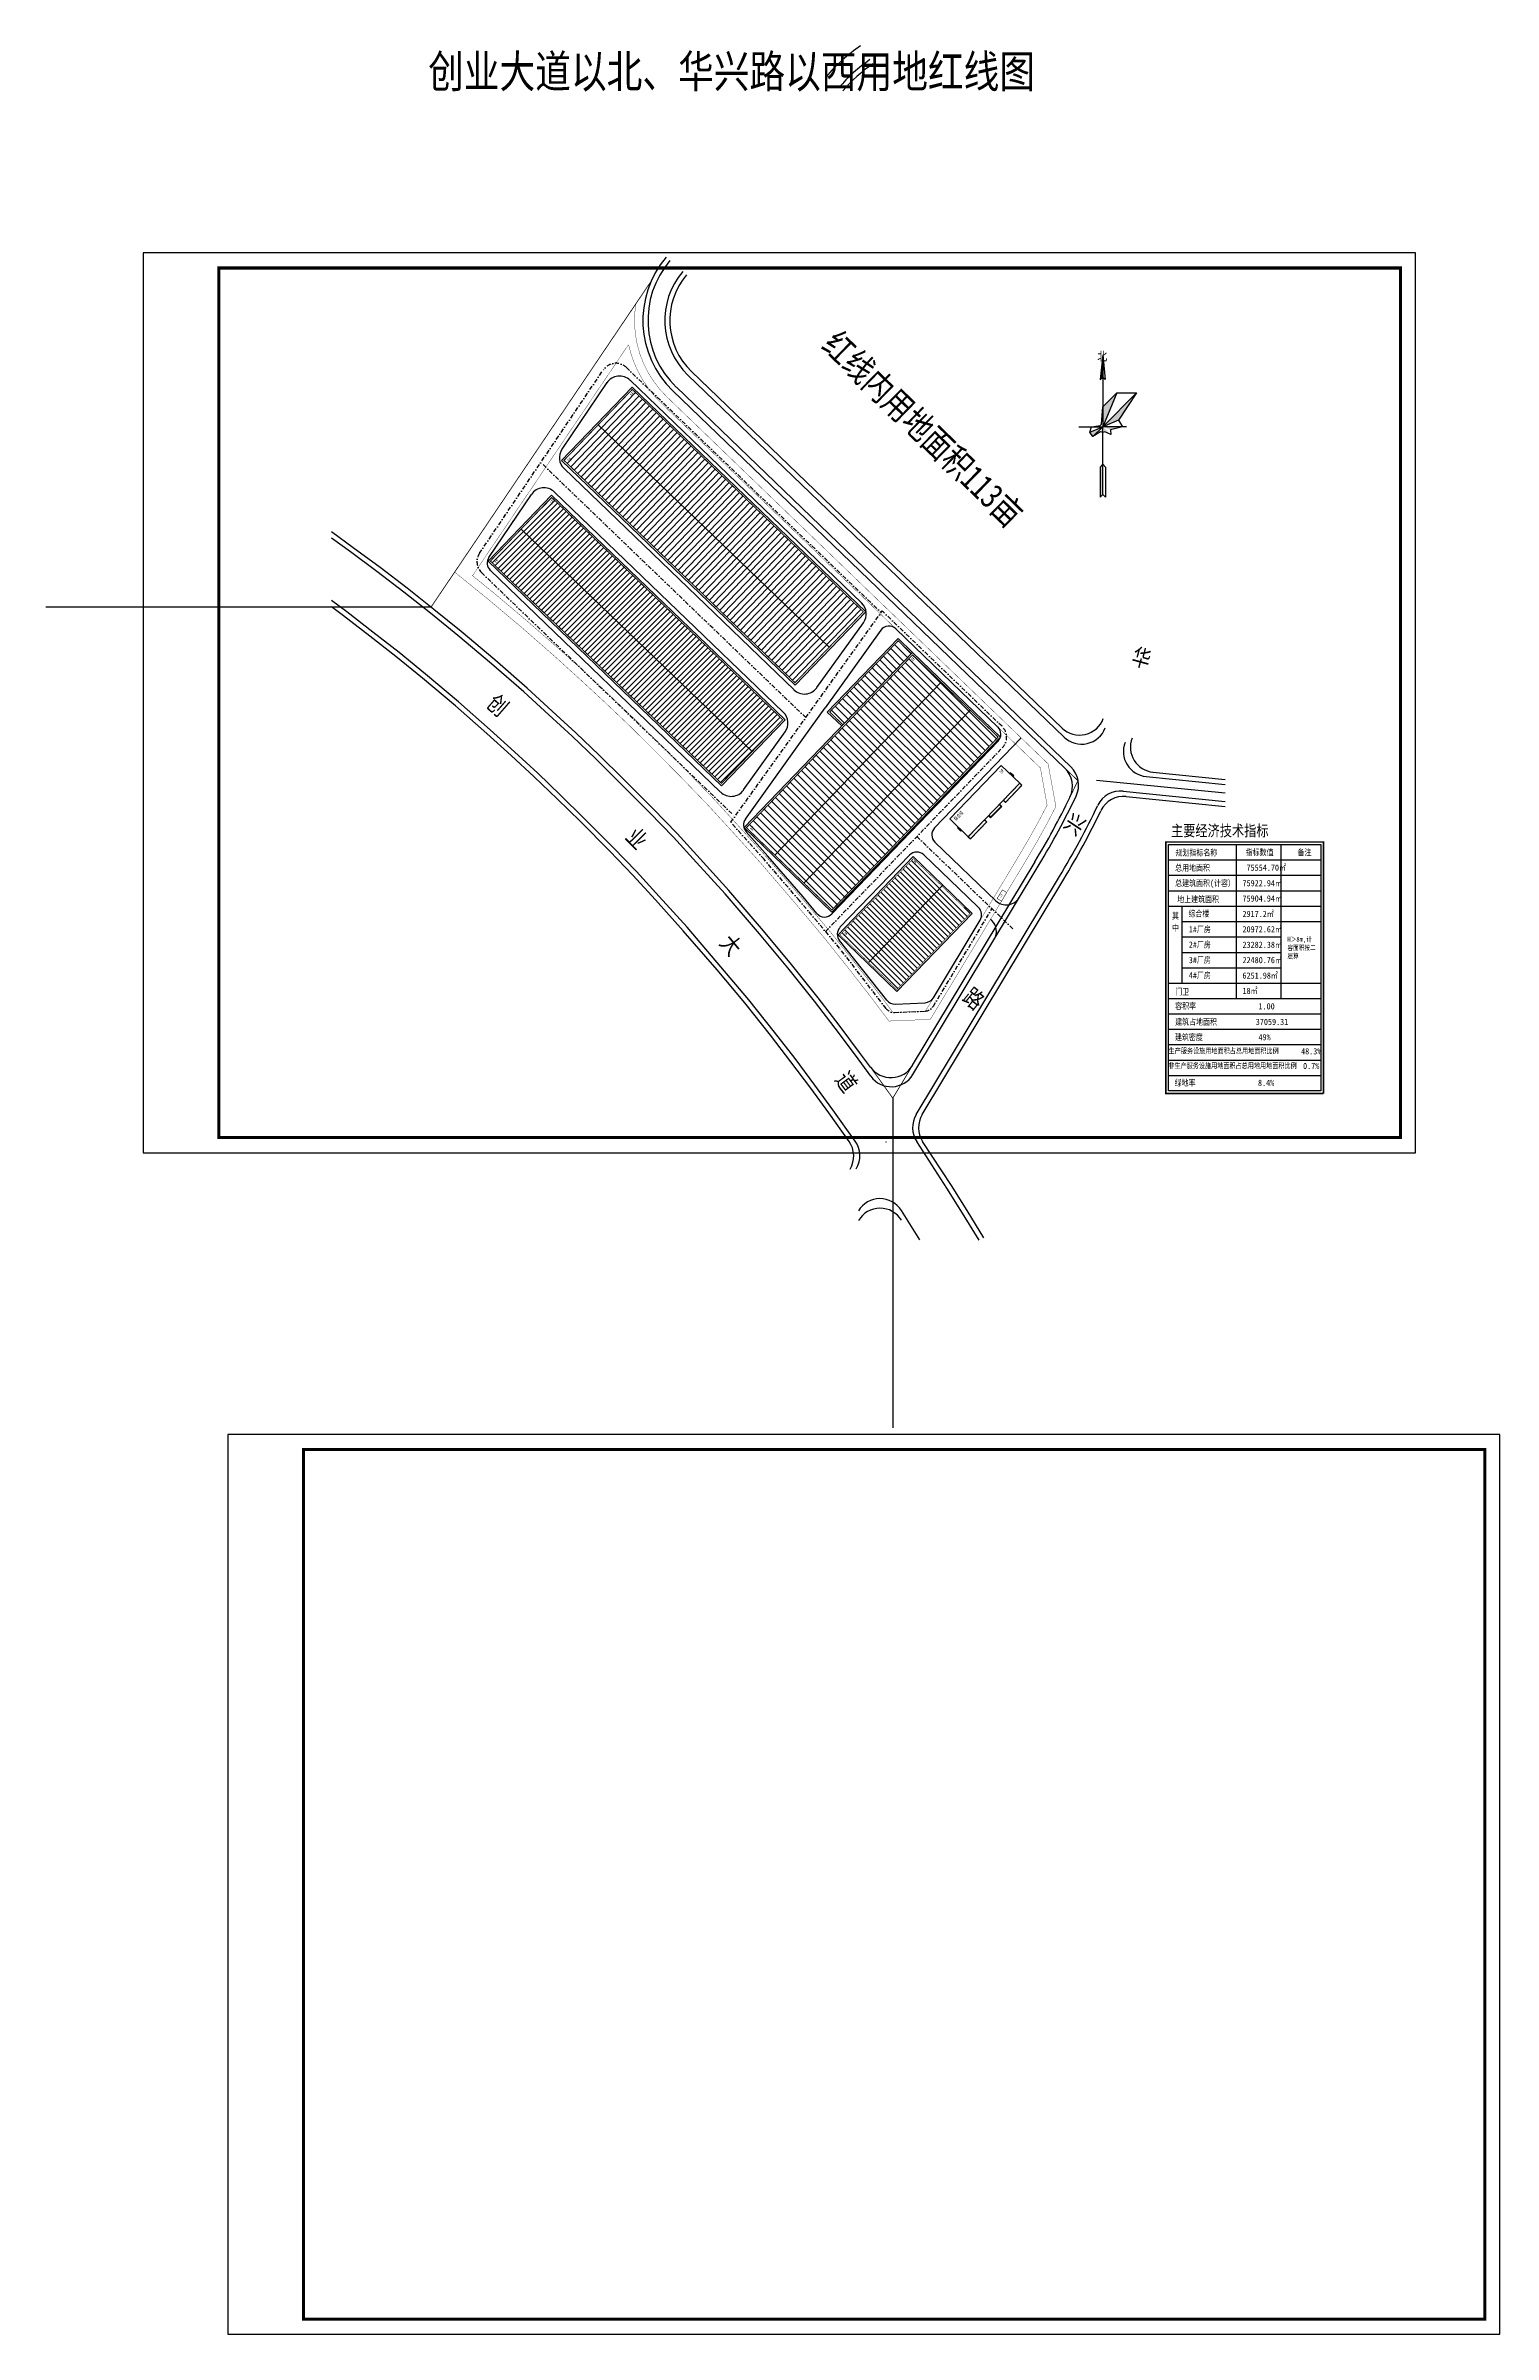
# Model space of a CAD drawing. Header units: inches. Extents: x -5 to 590600, y -6 to 3136597.
# Drawn here: x 585912 to 586772, y 3135237 to 3136597 of the extents above; entities that cross this region are included whole.
import ezdxf

# ---------------------------------------------------------------- set-up
doc = ezdxf.new("R2010")
doc.units = ezdxf.units.IN
doc.header["$LTSCALE"] = 1000
doc.header["$MEASUREMENT"] = 0
for name, pattern in [('DASHDOT', [25.4, 12.7, -6.35, 0, -6.35]), ('DASHDOT2', [0.5, 0.25, -0.125, 0, -0.125]), ('DASHED', [0.75, 0.5, -0.25]), ('DOT', [0.14, 0.07, -0.07])]:
    doc.linetypes.add(name, pattern=pattern)
for name, color, linetype in [('PUB_TITLE', 4, 'Continuous'), ('RD-中线', 1, 'DASHDOT'), ('RD-红线', 7, 'Continuous'), ('ROAD', 193, 'Continuous'), ('w-文字', 7, 'Continuous'), ('WALL', 2, 'Continuous'), ('台阶', 11, 'Continuous'), ('步道', 151, 'Continuous'), ('用地红线', 1, 'Continuous'), ('风玫瑰', 7, 'Continuous')]:
    doc.layers.add(name, color=color, linetype=linetype)
doc.layers.add('SX-SJLSD', color=11, linetype='Continuous', lineweight=0)
doc.styles.add('DIM_FONT', font='SIMPLEX.shx', dxfattribs={"width": 0.8})
doc.styles.add('DIMHT', font='SimSun.ttf', dxfattribs={"width": 0.8})
doc.styles.add('DIMST', font='SimSun.ttf', dxfattribs={"width": 0.8})
doc.styles.add('HZ', font='rs.shx', dxfattribs={"width": 0.8, "bigfont": 'hztxt.shx'})
doc.styles.add('黑体', font='simhei_0.ttf')
pattern_1 = [(135, (0, 0), (-2.2450640303, -2.2450640303), [])]

# ---------------------------------------------------------------- blocks, each defined once
blk = doc.blocks.new('A$C04711C29')
at = {"layer": '风玫瑰', "linetype": 'Continuous'}
for points in [[(21.8, 130.7), (19.5, 108.1), (21.8, 110)], [(21.8, 2.6), (19.4, 0), (19.4, 27.6), (21.8, 30.2)]]:
    blk.add_hatch(color=1, dxfattribs=at).paths.add_polyline_path(points)
h = blk.add_hatch(color=1, dxfattribs=at)
h.paths.add_polyline_path([(21.8, 82.8), (21.8, 64.7), (34.7, 95.8)])
h.paths.add_polyline_path([(36.2, 70.7), (52.9, 95.8), (21.8, 64.7)])
h.paths.add_polyline_path([(29, 61.7), (39.9, 64.7), (21.8, 64.7)])
h.paths.add_polyline_path([(21.8, 64.7), (23.8, 59.9), (29.2, 57.4)])
h.paths.add_polyline_path([(21.8, 64.7), (19.9, 59.9), (21.8, 59.5)])
h.paths.add_polyline_path([(21.8, 64.7), (9.9, 59.8), (12.7, 55.6)])
h.paths.add_polyline_path([(21.8, 64.7), (19.4, 65.7), (11.5, 64.7)])
h.paths.add_polyline_path([(20.8, 67.1), (20, 66.5), (21.8, 64.7)], flags=17)
for p, q in [((21.8, 130.7), (21.8, 64.7)), ((34.7, 95.8), (21.8, 64.7)), ((34.7, 95.8), (52.9, 95.8)), ((52.9, 95.8), (36.2, 70.7)), ((0, 64.7), (21.8, 64.7)), ((9.9, 59.8), (21.8, 64.7)), ((12.7, 55.6), (21.8, 64.7)), ((36.2, 70.7), (21.8, 64.7)), ((21.8, 2.6), (21.8, 64.7)), ((43.7, 64.7), (21.8, 64.7)), ((19.4, 27.6), (21.8, 30.2)), ((19.4, 27.6), (19.4, 0)), ((24.3, 27.6), (21.8, 30.2)), ((24.3, 27.6), (24.3, 0)), ((21.8, 2.6), (19.4, 0)), ((21.8, 2.6), (24.3, 0))]:
    blk.add_line(p, q, dxfattribs=at)
at = {"layer": '风玫瑰', "color": 1, "linetype": 'Continuous'}
blk.add_line((52.9, 95.8), (21.8, 64.7), dxfattribs=at)
at = {"layer": '风玫瑰', "linetype": 'Continuous'}
for points in [[(21.8, 130.7), (19.5, 108.1), (21.8, 110)], [(21.8, 130.7), (24.1, 108.1), (21.8, 110)]]:
    blk.add_lwpolyline(points, dxfattribs=at)
at = {"layer": '风玫瑰', "linetype": 'Continuous', "const_width": 0.431}
blk.add_lwpolyline([(21.8, 82.8), (34.7, 95.8), (52.9, 95.8), (36.2, 70.7), (39.9, 64.7), (29, 61.7), (29.2, 57.4), (23.8, 59.9), (21.8, 59.5), (19.9, 59.9), (12.7, 55.6), (9.9, 59.8), (11.5, 64.7), (19.4, 65.7), (20, 66.5), (20.8, 67.1), (21.8, 82.8)], dxfattribs=at)
at = {"layer": '风玫瑰', "linetype": 'Continuous'}
blk.add_lwpolyline([(34.7, 95.8), (52.9, 95.8), (36.2, 70.7), (39.9, 64.7), (29, 61.7), (29.2, 57.4), (23.8, 59.9), (21.8, 59.5), (19.9, 59.9), (12.7, 55.6), (9.9, 59.8), (11.5, 64.7), (19.4, 65.7), (20, 66.5), (20.8, 67.1), (21.8, 82.8)], close=True, dxfattribs=at)
at = {"layer": '风玫瑰', "color": 7, "linetype": 'Continuous', "insert": (16.9, 133.5), "char_height": 8.294, "attachment_point": 1, "style": 'DIM_FONT'}
blk.add_mtext('\\fSimplex|b0|i0|c134|p2;北', dxfattribs=at)
blk = doc.blocks.new('CF3')
at = {"linetype": 'Continuous'}
h = blk.add_hatch(dxfattribs=at)
h.set_pattern_fill('ANSI31', color=251, scale=2, angle=90, style=0)
h.set_pattern_definition(pattern_1)
h.paths.add_polyline_path([(590939.3, 3135988.6), (590922.4, 3136004.9), (590823.6, 3135902.2), (590840.5, 3135885.9)])
h.paths.add_polyline_path([(590956.6, 3135972), (590939.3, 3135988.6), (590840.5, 3135885.9), (590857.8, 3135869.3)])
h.paths.add_polyline_path([(590973.2, 3135956), (590956.6, 3135972), (590857.8, 3135869.3), (590874.4, 3135853.3)])
h = blk.add_hatch(dxfattribs=at)
h.set_pattern_fill('ANSI31', color=251, scale=2, angle=90, style=0)
h.set_pattern_definition(pattern_1)
h.paths.add_polyline_path([(590872.4, 3135970.2), (590880.3, 3135962.6), (590921.7, 3136005.6), (590913.8, 3136013.2)])
at = {"color": 4, "linetype": 'Continuous'}
for p, q in [((590939.3, 3135988.6), (590840.5, 3135885.9)), ((590956.6, 3135972), (590857.8, 3135869.3)), ((590871.7, 3135970.9), (590880.3, 3135962.6))]:
    blk.add_line(p, q, dxfattribs=at)
blk.add_lwpolyline([(590822.2, 3135902.2), (590922.4, 3136006.3), (590974.6, 3135956), (590874.4, 3135851.9)], close=True, dxfattribs=at)
at = {"color": 4, "linetype": 'Continuous', "const_width": 0.6}
blk.add_lwpolyline([(590823.6, 3135902.2), (590922.4, 3136004.9), (590973.2, 3135956), (590874.4, 3135853.3)], close=True, dxfattribs=at)
at = {"color": 4, "linetype": 'Continuous'}
blk.add_lwpolyline([(590922.4, 3136006.3), (590913.7, 3136014.6), (590871.7, 3135970.9)], dxfattribs=at)
at = {"color": 4, "linetype": 'Continuous', "const_width": 0.6}
for points in [[(590921.7, 3136005.6), (590913.8, 3136013.2), (590873.1, 3135970.9)], [(590873.1, 3135970.9), (590881, 3135963.3)]]:
    blk.add_lwpolyline(points, dxfattribs=at)
blk = doc.blocks.new('A$C2CA43077')
at = {"layer": 'WALL'}
blk.add_lwpolyline([(0, 16100), (44200, 16100), (44200, 900), (0, 900)], close=True, dxfattribs=at)
at = {"layer": '台阶'}
for p, q in [((0, 9200), (-600, 9200)), ((-600, 6400), (-600, 9200)), ((0, 6400), (-600, 6400)), ((-300, 6700), (-300, 8900)), ((0, 8900), (-300, 8900)), ((0, 6700), (-300, 6700)), ((0, 900), (0, -1000)), ((14050, 900), (14050, -1000)), ((17350, 900), (17350, -1000)), ((17650, 900), (17650, -700)), ((26550, 900), (26550, -700)), ((26850, 900), (26850, -1000)), ((30150, 900), (30150, -1000)), ((44200, 9200), (44800, 9200)), ((44200, 8900), (44500, 8900)), ((44200, 6700), (44500, 6700)), ((44200, 6400), (44800, 6400)), ((44200, 900), (44200, -1000)), ((44500, 6700), (44500, 8900)), ((44800, 6400), (44800, 9200)), ((14050, -1000), (0, -1000)), ((17350, -1000), (26850, -1000)), ((17650, -700), (26550, -700)), ((30150, -1000), (44200, -1000))]:
    blk.add_line(p, q, dxfattribs=at)
at = {"layer": '台阶', "color": 4, "linetype": 'DOT'}
for points in [[(40, -960), (14010, -960), (14010, 860), (40, 860)], [(30190, -960), (44160, -960), (44160, 860), (30190, 860)]]:
    blk.add_lwpolyline(points, close=True, dxfattribs=at)
blk = doc.blocks.new('1')
at = {"linetype": 'Continuous'}
h = blk.add_hatch(dxfattribs=at)
h.set_pattern_fill('ANSI31', color=251, scale=1.8, angle=45, style=0)
h.set_pattern_definition([(90, (0, 0), (-2.8575, 7e-16), [])])
h.paths.add_polyline_path([(588838.5, 3136646.1), (588838.5, 3136675.3), (588648, 3136675.3), (588648, 3136646.1)])
h.paths.add_polyline_path([(588838.5, 3136675.3), (588838.5, 3136704.6), (588648, 3136704.6), (588648, 3136675.3)])
at = {"color": 4, "linetype": 'Continuous'}
blk.add_lwpolyline([(588647, 3136705.6), (588839.5, 3136705.6), (588839.5, 3136645.1), (588647, 3136645.1)], close=True, dxfattribs=at)
at = {"color": 4, "linetype": 'Continuous', "const_width": 0.6}
blk.add_lwpolyline([(588648, 3136704.6), (588838.5, 3136704.6), (588838.5, 3136646.1), (588648, 3136646.1)], close=True, dxfattribs=at)
at = {"color": 4, "linetype": 'Continuous'}
blk.add_lwpolyline([(588648, 3136675.3), (588838.5, 3136675.3)], dxfattribs=at)
blk = doc.blocks.new('2')
at = {"linetype": 'Continuous'}
h = blk.add_hatch(dxfattribs=at)
h.set_pattern_fill('ANSI31', color=251, scale=1.5, style=0)
h.set_pattern_definition([(45, (0, 0), (-1.6837980227, 1.6837980227), [])])
h.paths.add_polyline_path([(588627.3, 3136313.7), (588609.1, 3136294.8), (588746.4, 3136162.7), (588764.6, 3136181.6)])
h.paths.add_polyline_path([(588645.5, 3136332.6), (588627.3, 3136313.7), (588764.6, 3136181.6), (588782.8, 3136200.5)])
at = {"color": 4, "linetype": 'Continuous'}
blk.add_lwpolyline([(588645.5, 3136334), (588784.2, 3136200.5), (588746.4, 3136161.3), (588607.7, 3136294.7)], close=True, dxfattribs=at)
at = {"color": 4, "linetype": 'Continuous', "const_width": 0.6}
blk.add_lwpolyline([(588645.5, 3136332.6), (588782.8, 3136200.5), (588746.4, 3136162.7), (588609.1, 3136294.8)], close=True, dxfattribs=at)
at = {"color": 4, "linetype": 'Continuous'}
blk.add_lwpolyline([(588764.6, 3136181.6), (588627.3, 3136313.7)], dxfattribs=at)

msp = doc.modelspace()

# ---------------------------------------------------------------- hatches: boundary and pattern name
at = {"linetype": 'Continuous'}
h = msp.add_hatch(dxfattribs=at)
h.set_pattern_fill('ANSI31', color=251, scale=1.5, angle=90, style=0)
h.set_pattern_definition([(135, (-2432.8733, 0), (-1.6837980227, -1.6837980227), [])])
h.paths.add_polyline_path([(586444.6, 3136097.5), (586427.6, 3136113.8), (586384, 3136068.5), (586401, 3136052.2)])
h.paths.add_polyline_path([(586461.4, 3136081.3), (586444.6, 3136097.5), (586401, 3136052.2), (586417.8, 3136036)])

# ---------------------------------------------------------------- linework, layer by layer
at = {"color": 3}
for p, q in [((586579.2, 3136122.2), (586669.7, 3136122.2)), ((586579.2, 3136113), (586669.7, 3136113)), ((586579.2, 3136103.9), (586669.7, 3136103.9)), ((586579.2, 3136094.7), (586669.7, 3136094.7)), ((586579.2, 3136085.6), (586669.7, 3136085.6)), ((586579.2, 3136085.6), (586669.7, 3136085.6)), ((586587.3, 3136094.7), (586669.7, 3136094.7)), ((586587.3, 3136039.8), (586587.3, 3136085.6)), ((586608.8, 3136085.6), (586669.7, 3136085.6)), ((586608.8, 3136085.6), (586669.7, 3136085.6)), ((586608.8, 3136085.6), (586669.7, 3136085.6)), ((586608.8, 3136085.6), (586669.7, 3136085.6)), ((586608.8, 3136085.6), (586669.7, 3136085.6)), ((586608.8, 3136085.6), (586669.7, 3136085.6)), ((586608.8, 3136085.6), (586669.7, 3136085.6)), ((586608.8, 3136085.6), (586669.7, 3136085.6)), ((586608.8, 3136085.6), (586669.7, 3136085.6)), ((586608.8, 3136085.6), (586669.7, 3136085.6)), ((586608.8, 3136085.6), (586669.7, 3136085.6)), ((586608.8, 3136085.6), (586669.7, 3136085.6)), ((586608.8, 3136085.6), (586669.7, 3136085.6)), ((586608.8, 3136085.6), (586669.7, 3136085.6)), ((586608.8, 3136085.6), (586669.7, 3136085.6)), ((586608.8, 3136085.6), (586669.7, 3136085.6)), ((586608.8, 3136085.6), (586669.7, 3136085.6)), ((586608.8, 3136085.6), (586669.7, 3136085.6)), ((586587.3, 3136076.4), (586669.8, 3136076.4)), ((586587.4, 3136076.4), (586669.8, 3136076.4)), ((586587.3, 3136067.3), (586646, 3136067.3)), ((586587.3, 3136067.3), (586646, 3136067.3)), ((586587.3, 3136067.3), (586646, 3136067.3)), ((586587.3, 3136058.1), (586646, 3136058.1)), ((586587.3, 3136049), (586646, 3136049)), ((586579.2, 3136039.8), (586669.8, 3136039.8)), ((586579.2, 3136030.7), (586669.8, 3136030.7)), ((586579.2, 3136030.7), (586669.8, 3136030.7)), ((586587.3, 3136039.8), (586669.8, 3136039.8)), ((586587.3, 3136039.8), (586669.7, 3136039.8)), ((586587.3, 3136039.8), (586669.7, 3136039.8)), ((586587.3, 3136039.8), (586669.8, 3136039.8)), ((586587.3, 3136039.8), (586669.8, 3136039.8)), ((586587.3, 3136030.7), (586669.8, 3136030.7)), ((586595.4, 3136030.7), (586669.8, 3136030.7)), ((586595.4, 3136030.7), (586669.8, 3136030.7)), ((586608.8, 3136039.8), (586669.8, 3136039.8)), ((586608.8, 3136039.8), (586669.8, 3136039.8)), ((586608.8, 3136039.8), (586669.8, 3136039.8)), ((586608.8, 3136039.8), (586669.8, 3136039.8)), ((586608.8, 3136030.7), (586669.8, 3136030.7)), ((586608.8, 3136030.7), (586669.8, 3136030.7)), ((586579.2, 3136021.6), (586669.8, 3136021.6)), ((586579.2, 3136012.4), (586669.8, 3136012.4)), ((586579.2, 3136012.4), (586669.8, 3136012.4)), ((586579.2, 3136012.4), (586669.8, 3136012.4)), ((586579.2, 3136003.3), (586669.8, 3136003.3)), ((586579.2, 3136003.3), (586669.8, 3136003.3)), ((586579.3, 3136003.3), (586669.8, 3136003.3)), ((586579.2, 3135994.1), (586669.8, 3135994.1)), ((586579.2, 3135985), (586669.7, 3135985)), ((586579.2, 3135985), (586669.7, 3135985)), ((586587.3, 3135985), (586669.7, 3135985)), ((586595.3, 3135985), (586669.7, 3135985))]:
    msp.add_line(p, q, dxfattribs=at)
msp.add_line((586587.3, 3136085.6), (586587.3, 3136085.6))
at = {"color": 1, "linetype": 'DASHDOT2', "ltscale": 0.01, "const_width": 0.5, "flags": 128}
msp.add_lwpolyline([(586141, 3136263.2), (586142.7, 3136261.9), (586158.9, 3136248.7), (586178.9, 3136231.9), (586198.1, 3136215.1), (586213, 3136201.5), (586227, 3136188.6), (586241, 3136175.3), (586255.2, 3136161.3), (586273, 3136143.4), (586287.2, 3136128.7), (586301, 3136113.6), (586317.9, 3136094.8), (586338.5, 3136071), (586355.3, 3136050.9), (586371.1, 3136031.1), (586383.6, 3136014.9), (586395.7, 3135998.7), (586406.5, 3135983.9), (586415.4, 3135971.5), (586499.9, 3136111.9, 0.027853), (586525.4, 3136160.1), (586284.7, 3136391.7, -0.315308), (586271.9, 3136457), (586141, 3136263.2)], format="xyb", dxfattribs=at)
at = {"color": 1, "linetype": 'Continuous', "const_width": 2, "flags": 128}
for points in [[(586300.3, 3136376.7), (586300.3, 3136376.7), (586300.3, 3136376.7), (586300.3, 3136376.7)], [(586168.7, 3136240), (586168.7, 3136240), (586168.7, 3136240), (586168.7, 3136240), (586168.7, 3136240), (586168.7, 3136240), (586168.7, 3136240), (586168.7, 3136240), (586168.7, 3136240), (586168.7, 3136240), (586168.7, 3136240), (586168.7, 3136240), (586168.7, 3136240)]]:
    msp.add_lwpolyline(points, close=True, dxfattribs=at)
at = {"color": 0, "linetype": 'Continuous'}
for points in [[(586141, 3136263.2), (585912.1, 3136263.2)], [(586415.4, 3135971.5), (586415.4, 3135775.7)]]:
    msp.add_lwpolyline(points, dxfattribs=at)
at = {"color": 3, "const_width": 0.922}
msp.add_lwpolyline([(586671.3, 3135974.3), (586577.6, 3135974.3), (586577.7, 3136123.7), (586671.3, 3136123.7), (586671.3, 3135974.1)], dxfattribs=at)
at = {"color": 4}
msp.add_lwpolyline([(586382.9, 3136068.5), (586427.6, 3136115), (586462.5, 3136081.3), (586417.8, 3136034.9)], close=True, dxfattribs=at)
at = {"color": 4, "const_width": 0.3}
msp.add_lwpolyline([(586384, 3136068.5), (586427.6, 3136113.8), (586461.4, 3136081.3), (586417.8, 3136036)], close=True, dxfattribs=at)
at = {"color": 3}
for points in [[(586669.7, 3135975.8), (586579.2, 3135975.8), (586579.2, 3136122.2), (586669.8, 3136122.2), (586669.7, 3135975.8)], [(586619.4, 3136122.2), (586619.4, 3136030.7)], [(586646, 3136122.2), (586646, 3136030.7)]]:
    msp.add_lwpolyline(points, dxfattribs=at)
at = {"color": 4, "linetype": 'Continuous'}
msp.add_lwpolyline([(586400.9, 3136052), (586444.9, 3136097.8)], dxfattribs=at)
at = {"color": 0, "linetype": 'Continuous', "const_width": 0.3}
msp.add_lwpolyline([(586477.4, 3136090.1), (586480.5, 3136095.2), (586483.1, 3136093.7), (586480, 3136088.5)], close=True, dxfattribs=at)
at = {"layer": 'PUB_TITLE', "color": 0, "linetype": 'Continuous'}
for points in [[(585970, 3135939.1), (586726, 3135939.1), (586726, 3136473.7), (585970, 3136473.7)], [(585970, 3135939.1), (586726, 3135939.1), (586726, 3136473.7), (585970, 3136473.7)], [(586020.2, 3135237.1), (586776.2, 3135237.1), (586776.2, 3135771.7), (586020.2, 3135771.7)], [(586020.2, 3135237.1), (586776.2, 3135237.1), (586776.2, 3135771.7), (586020.2, 3135771.7)]]:
    msp.add_lwpolyline(points, close=True, dxfattribs=at)
at = {"layer": 'PUB_TITLE', "color": 0, "linetype": 'Continuous', "const_width": 1.8}
for points in [[(586015, 3135948.1), (586717, 3135948.1), (586717, 3136464.7), (586015, 3136464.7)], [(586015, 3135948.1), (586717, 3135948.1), (586717, 3136464.7), (586015, 3136464.7)], [(586065.2, 3135246.1), (586767.2, 3135246.1), (586767.2, 3135762.7), (586065.2, 3135762.7)], [(586065.2, 3135246.1), (586767.2, 3135246.1), (586767.2, 3135762.7), (586065.2, 3135762.7)]]:
    msp.add_lwpolyline(points, close=True, dxfattribs=at)
at = {"layer": 'RD-中线', "linetype": 'DASHDOT2', "ltscale": 0.01}
for p, q in [((586169.8, 3136295.2), (586243.4, 3136404.2)), ((586257.1, 3136405.6), (586408.4, 3136260.1)), ((586363.7, 3136197.6), (586206.3, 3136349.1)), ((586171, 3136283.7), (586321.5, 3136138.9)), ((586319.1, 3136135.4), (586409.1, 3136261)), ((586480.3, 3136192.4), (586409.1, 3136261)), ((586375.4, 3136070.5), (586480.5, 3136179.7)), ((586338.9, 3136113.4), (586319.1, 3136135.4)), ((586429.7, 3136126.9), (586487.3, 3136071.6)), ((586359.8, 3136089.1), (586338.9, 3136113.4)), ((586383.7, 3136060.7), (586359.8, 3136089.1)), ((586439.5, 3136026.1), (586474.3, 3136084)), ((586411.4, 3136024.8), (586383.7, 3136060.7)), ((586416.4, 3136022.4), (586434.6, 3136023.2))]:
    msp.add_line(p, q, dxfattribs=at)
at = {"layer": 'RD-中线', "linetype": 'ByBlock', "ltscale": 0.5}
msp.add_lwpolyline([(586536.5, 3136160.5), (586612.9, 3136152.8)], dxfattribs=at)
at = {"layer": 'RD-中线', "linetype": 'DASHDOT2', "ltscale": 0.01}
for centre, radius, start, end in [((586250.9, 3136399.1), 9, 46.101, 145.9589), ((586177.3, 3136290.2), 9, 145.9589, 226.101), ((586474, 3136185.9), 9, 316.101, 46.101), ((586416.2, 3136028.4), 6, 217.6801, 272.3251), ((586434.3, 3136029.2), 6, 272.3251, 328.9646)]:
    msp.add_arc(centre, radius, start, end, dxfattribs=at)
at = {"layer": 'ROAD'}
for p, q in [((586218.9, 3136357.1), (586245.6, 3136396.6)), ((586259.3, 3136398), (586396.8, 3136265.7)), ((586517.2, 3136186), (586293.7, 3136401.1)), ((586521.2, 3136168.3), (586286.8, 3136393.9)), ((586356.7, 3136214.1), (586220.1, 3136345.6)), ((586175.4, 3136292.8), (586200.7, 3136330.2)), ((586350.3, 3136200.8), (586214.4, 3136331.6)), ((586093.1, 3136296.1), (586081.9, 3136304.2)), ((586093.1, 3136296.1), (586081.9, 3136304.2)), ((586108.9, 3136284.4), (586093.1, 3136296.1)), ((586124.9, 3136272.1), (586108.9, 3136284.4)), ((586176.2, 3136285.1), (586313.1, 3136153.3)), ((586090.9, 3136260.4), (586081.9, 3136267.1)), ((586090.9, 3136260.4), (586081.9, 3136267.1)), ((586106.5, 3136248.4), (586090.9, 3136260.4)), ((586140.8, 3136259.6), (586124.9, 3136272.1)), ((586122, 3136236.2), (586106.5, 3136248.4)), ((586157, 3136246.4), (586140.8, 3136259.6)), ((586176.9, 3136229.6), (586157, 3136246.4)), ((586370.2, 3136215.4), (586397.9, 3136253.9)), ((586408.2, 3136249.5), (586375.2, 3136203.4)), ((586477.8, 3136192), (586417.2, 3136250.3)), ((586137.8, 3136223.3), (586122, 3136236.2)), ((586157.4, 3136206.9), (586137.8, 3136223.3)), ((586196.1, 3136212.8), (586176.9, 3136229.6)), ((586176.2, 3136190.4), (586157.4, 3136206.9)), ((586211, 3136199.3), (586196.1, 3136212.8)), ((586224.9, 3136186.5), (586211, 3136199.3)), ((586362.6, 3136185.8), (586375.2, 3136203.4)), ((586190.7, 3136177.2), (586176.2, 3136190.4)), ((586238.9, 3136173.1), (586224.9, 3136186.5)), ((586326.7, 3136154.6), (586351.4, 3136189.1)), ((586327.8, 3136137.3), (586362.6, 3136185.8)), ((586379.2, 3136081), (586478, 3136183.5)), ((586440.2, 3136132.1), (586491.7, 3136185.6)), ((586204.4, 3136164.6), (586190.7, 3136177.2)), ((586218, 3136151.6), (586204.4, 3136164.6)), ((586253.1, 3136159.1), (586238.9, 3136173.1)), ((586231.9, 3136137.9), (586218, 3136151.6)), ((586270.8, 3136141.3), (586253.1, 3136159.1)), ((586552.3, 3136153.9), (586612.9, 3136147.8)), ((586565.9, 3136162.6), (586612.9, 3136157.8)), ((586249.4, 3136120.3), (586231.9, 3136137.9)), ((586285, 3136126.6), (586270.8, 3136141.3)), ((586298.8, 3136111.6), (586285, 3136126.6)), ((586341.2, 3136115.3), (586328.2, 3136129.7)), ((586263.2, 3136106.1), (586249.4, 3136120.3)), ((586315.7, 3136092.9), (586298.8, 3136111.6)), ((586362.1, 3136091.1), (586341.2, 3136115.3)), ((586384, 3136073), (586425.4, 3136115.9)), ((586427.3, 3135985.6), (586502.4, 3136110.4)), ((586433.8, 3136116.1), (586460, 3136090.9)), ((586440.4, 3136123.6), (586476.6, 3136088.8)), ((586276.6, 3136091.4), (586263.2, 3136106.1)), ((586429.3, 3135961.7), (586514.4, 3136103.2)), ((586293.2, 3136073), (586276.6, 3136091.4)), ((586336.2, 3136069.1), (586315.7, 3136092.9)), ((586370.3, 3136081.3), (586362.1, 3136091.1)), ((586466.4, 3136084.7), (586460, 3136090.9)), ((586313.3, 3136049.6), (586293.2, 3136073)), ((586439.6, 3136031.1), (586467.4, 3136077.3)), ((586474.3, 3136077.1), (586473.5, 3136077.8)), ((586353, 3136049), (586336.2, 3136069.1)), ((586411.9, 3136029.7), (586383.7, 3136065.1)), ((586329.8, 3136030), (586313.3, 3136049.6)), ((586368.8, 3136029.2), (586353, 3136049)), ((586345.2, 3136010.7), (586329.8, 3136030)), ((586381.2, 3136013.1), (586368.8, 3136029.2)), ((586416.8, 3136027.4), (586434.7, 3136028.2)), ((586357.3, 3135995), (586345.2, 3136010.7)), ((586393.3, 3135997), (586381.2, 3136013.1)), ((586369.1, 3135979.2), (586357.3, 3135995)), ((586402.4, 3135984.5), (586393.3, 3135997)), ((586379.7, 3135964.6), (586369.1, 3135979.2)), ((586393, 3135946), (586379.7, 3135964.6)), ((586447.6, 3135918), (586429.6, 3135945.8)), ((586456.9, 3135903.2), (586447.6, 3135918)), ((586431.4, 3135887.4), (586420.5, 3135904.8)), ((586466.8, 3135887.1), (586456.9, 3135903.2))]:
    msp.add_line(p, q, dxfattribs=at)
for centre, radius, start, end in [((586455.8, 3136510.3), 105, 124.6189, 139.6439), ((586455.8, 3136510.3), 95, 124.6189, 139.6439), ((586324.9, 3136433.5), 55, 139.6439, 226.101), ((586324.9, 3136433.5), 45, 139.6439, 226.101), ((586253, 3136391.5), 9, 46.101, 145.9589), ((586226.3, 3136352), 9, 145.9589, 226.101), ((586208.1, 3136325.1), 9, 46.101, 145.9589), ((586180.4, 3136289.4), 6, 145.9589, 226.101), ((586390.6, 3136259.2), 9, 324.3718, 46.101), ((586413.1, 3136246), 6, 46.101, 144.3718), ((586362.9, 3136220.6), 9, 226.101, 324.3718), ((586344.1, 3136194.3), 9, 324.3718, 46.101), ((586473.6, 3136187.7), 6, 316.101, 46.101), ((586527.6, 3136196.8), 15, 226.101, 339.4585), ((586567.4, 3136177.5), 15, 159.004, 264.2325), ((586510.8, 3136157.5), 15, 334.3282, 46.101), ((586319.4, 3136159.8), 9, 226.101, 324.3718), ((586080, 3136364.5), 493, 328.9646, 334.3282), ((586550.8, 3136139), 15, 84.2325, 154.3984), ((586332.7, 3136133.8), 6, 144.3718, 221.9903), ((586080, 3136364.5), 507, 328.9646, 334.3984), ((586444.6, 3136127.9), 6, 136.101, 226.101), ((586429.7, 3136111.7), 6, 46.101, 136.101), ((586462.2, 3136080.4), 6, 328.9646, 46.101), ((586482.8, 3136095.3), 9, 226.101, 328.9646), ((586374.9, 3136085.1), 6, 219.9593, 316.101), ((586388.4, 3136068.8), 6, 136.101, 218.5906), ((586468, 3136070.6), 9, 328.9646, 46.101), ((586416.6, 3136033.4), 6, 218.5906, 272.3251), ((586434.4, 3136034.2), 6, 272.3251, 328.9646), ((586414.5, 3135993.3), 15, 215.9757, 328.9646), ((586442.2, 3135953.9), 15, 148.9646, 213.0367), ((586380.8, 3135937.3), 15, 328.9646, 35.4992), ((586407.8, 3135896.8), 15, 32.0384, 148.9646)]:
    msp.add_arc(centre, radius, start, end, dxfattribs=at)
at = {"layer": 'SX-SJLSD'}
msp.add_point((586411.4, 3135945.5, 103), dxfattribs=at)
at = {"layer": '步道', "ltscale": 10}
for p, q in [((586516, 3136191.4), (586295.8, 3136403.3)), ((586517.6, 3136167.6), (586284.7, 3136391.7)), ((586094.8, 3136298.5), (586081.9, 3136307.9)), ((586094.8, 3136298.5), (586081.9, 3136307.9)), ((586110.8, 3136286.8), (586094.8, 3136298.5)), ((586126.8, 3136274.4), (586110.8, 3136286.8)), ((586142.7, 3136261.9), (586126.8, 3136274.4)), ((586089.1, 3136258), (586081.9, 3136263.3)), ((586089.1, 3136258), (586081.9, 3136263.3)), ((586158.9, 3136248.7), (586142.7, 3136261.9)), ((586104.6, 3136246), (586089.1, 3136258)), ((586120.2, 3136233.8), (586104.6, 3136246)), ((586178.9, 3136231.9), (586158.9, 3136248.7)), ((586135.9, 3136221), (586120.2, 3136233.8)), ((586155.5, 3136204.6), (586135.9, 3136221)), ((586198.1, 3136215.1), (586178.9, 3136231.9)), ((586213, 3136201.5), (586198.1, 3136215.1)), ((586174.2, 3136188.2), (586155.5, 3136204.6)), ((586227, 3136188.6), (586213, 3136201.5)), ((586188.7, 3136175), (586174.2, 3136188.2)), ((586241, 3136175.3), (586227, 3136188.6)), ((586202.4, 3136162.4), (586188.7, 3136175)), ((586255.2, 3136161.3), (586241, 3136175.3)), ((586570, 3136165.2), (586612.9, 3136160.8)), ((586215.9, 3136149.4), (586202.4, 3136162.4)), ((586273, 3136143.4), (586255.2, 3136161.3)), ((586229.8, 3136135.8), (586215.9, 3136149.4)), ((586287.2, 3136128.7), (586273, 3136143.4)), ((586554.1, 3136150.7), (586612.9, 3136144.8)), ((586247.3, 3136118.2), (586229.8, 3136135.8)), ((586301, 3136113.6), (586287.2, 3136128.7)), ((586261, 3136104), (586247.3, 3136118.2)), ((586317.9, 3136094.8), (586301, 3136113.6)), ((586427.1, 3135991), (586499.9, 3136111.9)), ((586274.4, 3136089.4), (586261, 3136104)), ((586432.9, 3135961.7), (586517, 3136101.6)), ((586290.9, 3136071), (586274.4, 3136089.4)), ((586338.5, 3136071), (586317.9, 3136094.8)), ((586311, 3136047.7), (586290.9, 3136071)), ((586355.3, 3136050.9), (586338.5, 3136071)), ((586327.5, 3136028.1), (586311, 3136047.7)), ((586371.1, 3136031.1), (586355.3, 3136050.9)), ((586383.6, 3136014.9), (586371.1, 3136031.1)), ((586342.8, 3136008.9), (586327.5, 3136028.1)), ((586395.7, 3135998.7), (586383.6, 3136014.9)), ((586354.9, 3135993.1), (586342.8, 3136008.9)), ((586366.7, 3135977.4), (586354.9, 3135993.1)), ((586402.1, 3135989.9), (586395.7, 3135998.7)), ((586377.3, 3135962.8), (586366.7, 3135977.4)), ((586389.4, 3135945.8), (586377.3, 3135962.8)), ((586450.2, 3135919.6), (586433.1, 3135945.8)), ((586459.5, 3135904.8), (586450.2, 3135919.6)), ((586469.4, 3135888.6), (586459.5, 3135904.8))]:
    msp.add_line(p, q, dxfattribs=at)
for centre, radius, start, end in [((586455.8, 3136510.3), 92, 124.6189, 139.6439), ((586324.9, 3136433.5), 58, 139.6439, 226.101), ((586324.9, 3136433.5), 42, 139.6439, 226.101), ((586526.4, 3136202.2), 15, 226.101, 340.0101), ((586571.6, 3136180.1), 15, 159.432, 264.2325), ((586507.2, 3136156.8), 15, 334.0665, 46.101), ((586080, 3136364.5), 490, 328.9646, 334.0665), ((586080, 3136364.5), 510, 328.9646, 334.1683), ((586552.6, 3136135.8), 15, 84.2325, 154.1683), ((586414.3, 3135998.7), 15, 215.9757, 328.9646), ((586445.7, 3135954), 15, 148.9646, 213.0367), ((586377.2, 3135937.1), 15, 328.9646, 35.4992), ((586407.9, 3135891.1), 15, 32.0384, 148.9646)]:
    msp.add_arc(centre, radius, start, end, dxfattribs=at)
at = {"layer": '用地红线', "color": 6, "linetype": 'DASHED', "ltscale": 0.01, "const_width": 0.2, "flags": 128}
msp.add_lwpolyline([(586155, 3136284), (586262.7, 3136443.4, 0.245322), (586281.2, 3136388.1), (586507.7, 3136170.1), (586512.3, 3136144.7, -0.017804), (586495.6, 3136114.5), (586437.7, 3136018.3), (586413.1, 3136017.3), (586403.5, 3136030.1), (586390.8, 3136046.5), (586374.7, 3136066.7), (586357.5, 3136087.2), (586336.7, 3136111.4), (586319.5, 3136130.4), (586305.4, 3136145.8), (586290.8, 3136160.9), (586272.9, 3136179), (586258.4, 3136193.3), (586244.1, 3136206.9), (586229.9, 3136220), (586214.8, 3136233.7), (586195.2, 3136250.9), (586174.8, 3136268), (586158.3, 3136281.4), (586155, 3136284)], format="xyb", dxfattribs=at)
at = {"layer": '用地红线', "color": 5, "linetype": 'DASHED', "ltscale": 0.01, "const_width": 0.2, "flags": 128}
msp.add_lwpolyline([(586165.7, 3136281.9), (586178, 3136271.9), (586198.4, 3136254.7), (586218.1, 3136237.5), (586233.3, 3136223.7), (586247.5, 3136210.5), (586261.9, 3136196.8), (586276.4, 3136182.5), (586294.4, 3136164.4), (586309, 3136149.3), (586323.2, 3136133.8), (586340.4, 3136114.7), (586361.3, 3136090.4), (586378.6, 3136069.9), (586394.7, 3136049.6), (586407.5, 3136033.1), (586415.5, 3136022.4), (586434.8, 3136023.2), (586491.3, 3136117.1, 0.016931), (586507.1, 3136145.5), (586503.1, 3136167.7), (586277.8, 3136384.5, -0.14934), (586258.4, 3136419.2), (586165.7, 3136281.9)], format="xyb", dxfattribs=at)

# ---------------------------------------------------------------- block references
at = {"color": 0, "linetype": 'Continuous', "rotation": 316.1009673928124}
msp.add_blockref('1', (-2012855.8, 1284362.3), dxfattribs=at)
at = {"color": 0, "linetype": 'Continuous'}
for name, p in [('2', (-2432.8, -4.2)), ('CF3', (-4495.2, 230))]:
    msp.add_blockref(name, p, dxfattribs=at)
at = {"layer": 'RD-红线', "xscale": 0.6480000000447035, "yscale": 0.6480000006267801, "zscale": 0.6479999999999961}
msp.add_blockref('A$C04711C29', (586526, 3136328.5), dxfattribs=at)
at = {"layer": 'WALL', "xscale": 0.001000000055622889, "yscale": 0.001000000136344159, "zscale": 0.001, "rotation": 46.10096902979814}
msp.add_blockref('A$C2CA43077', (586460.8, 3136126.2), dxfattribs=at)

# ---------------------------------------------------------------- texts
at = {"style": '黑体', "width": 0.8}
for s, height, p in [('主要经济技术指标', 6.64, (586580.7, 3136127.1)), ('总用地面积', 3.69, (586583.2, 3136106.5)), ('规划指标名称', 3.69, (586583.4, 3136115.5)), ('指标数值', 3.69, (586625.1, 3136115.7)), (' 75554.70㎡', 3.69, (586623.2, 3136106.6)), ('备注', 3.69, (586655.9, 3136115.7)), ('总建筑面积(计容）', 3.69, (586583.2, 3136097.4)), ('75922.94㎡', 3.69, (586623.2, 3136097.4)), ('地上建筑面积', 3.69, (586584.4, 3136087.8)), ('综合楼', 3.69, (586591.1, 3136079.3)), ('2917.2㎡', 3.69, (586623.2, 3136079.1)), ('75904.94㎡', 3.69, (586623.2, 3136088.3)), ('其', 3.69, (586581.3, 3136077.9)), ('中', 3.69, (586581.3, 3136070.8)), ('1#厂房', 3.69, (586591.3, 3136070)), ('20972.62㎡', 3.69, (586623.2, 3136070)), ('3#厂房', 3.69, (586591.3, 3136051.7)), ('2#厂房', 3.69, (586591.3, 3136060.9)), ('23282.38㎡', 3.69, (586623.2, 3136060.8)), ('22480.76㎡', 3.69, (586623.2, 3136051.7)), ('4#厂房', 3.69, (586591.3, 3136042.6)), ('6251.98㎡', 3.69, (586623.2, 3136042.5)), ('容积率', 3.69, (586583.2, 3136024.4)), ('门卫', 3.69, (586583.2, 3136032.9)), ('18㎡', 3.69, (586623.2, 3136033.4)), ('建筑占地面积', 3.69, (586583.2, 3136015)), ('37059.31', 3.69, (586631.1, 3136015)), ('1.00', 3.69, (586632.7, 3136024.2)), ('生产服务设施用地面积占总用地面积比例', 3.244, (586579.3, 3135998)), ('建筑密度', 3.69, (586583.1, 3136005.9)), ('49%%%', 3.69, (586632.7, 3136005.9)), ('非生产服务设施用地面积占总用地用地面积比例', 3.244, (586579.1, 3135989.2)), ('48.3%%%', 3.69, (586658, 3135997.5)), ('0.7%%%', 3.69, (586659.2, 3135988.8)), ('绿地率', 3.69, (586582.9, 3135978.8)), ('8.4%%%', 3.69, (586632.4, 3135978.8))]:
    msp.add_text(s, height=height, rotation=359.9901, dxfattribs=at).set_placement(p)
at = {"linetype": 'Continuous', "insert": (586139.3, 3136591.2, 112.8), "char_height": 19.44, "width": 549.743, "attachment_point": 1, "style": 'HZ'}
msp.add_mtext('{\\fSimSun|b0|i0|c134|p2;创业大道以北、华兴路以西用地红线图}', dxfattribs=at)
at = {"linetype": 'Continuous', "insert": (586382.9, 3136428.6), "char_height": 15, "width": 547.573, "attachment_point": 1, "rotation": 315.7952, "style": 'HZ'}
msp.add_mtext('{\\fSimSun|b0|i0|c134|p2;红线内用地面积113亩}', dxfattribs=at)
at = {"color": 0, "linetype": 'Continuous', "attachment_point": 1, "style": 'DIMST'}
for s, insert, char_height, width, rotation in [('{\\C1;1F}', (586258.9, 3136389.5), 2, 19.065, 46.101), ('{\\C1;2#}', (586221.6, 3136350.5), 2, 19.065, 46.101), ('{\\C1;1F}', (586211.3, 3136325.5), 2, 19.065, 46.101), ('{\\C1;1#}', (586177.9, 3136290.6), 2, 19.065, 46.101), ('{\\C1;1F}', (586425.7, 3136232.2), 2, 19.065, 46.101), ('{\\C1;5F}', (586478.5, 3136165.5), 2, 19.065, 46.101), ('{\\C1;综合楼}', (586451.4, 3136137.6), 2, 19.065, 46.101), ('{\\C1;3#}', (586330.2, 3136131.5), 2, 19.065, 46.101), ('{\\C1;1F}', (586426.7, 3136111.4), 2, 19.065, 46.101), ('{\\C1;门卫}', (586478.7, 3136091), 1, 9.533, 58.9646), ('{\\C1;4#}', (586385.4, 3136068.7), 2, 19.065, 46.101)]:
    msp.add_mtext(s, dxfattribs=dict(at, insert=insert, char_height=char_height, width=width, rotation=rotation))
at = {"color": 0, "linetype": 'Continuous', "insert": (586649.9, 3136067.4), "char_height": 3, "width": 17.815, "attachment_point": 1, "style": 'DIMST'}
msp.add_mtext('H＞8m,计容面积按二层算', dxfattribs=at)
at = {"layer": 'w-文字', "style": 'DIMHT', "width": 0.8}
for s, rotation, p in [('华', 344.5858, (586556.6, 3136229.7)), ('创', 319.0082, (586173.3, 3136204.8)), ('兴', 326.1875, (586516.3, 3136133.1)), ('业', 314.3878, (586255.9, 3136126.2)), ('大', 309.617, (586312, 3136063.5, 49.3)), ('路', 321.364, (586456.1, 3136030.1)), ('道', 306.5147, (586380.6, 3135982.6))]:
    msp.add_text(s, height=10, rotation=rotation, dxfattribs=at).set_placement(p)

doc.saveas('drawing.dxf')
